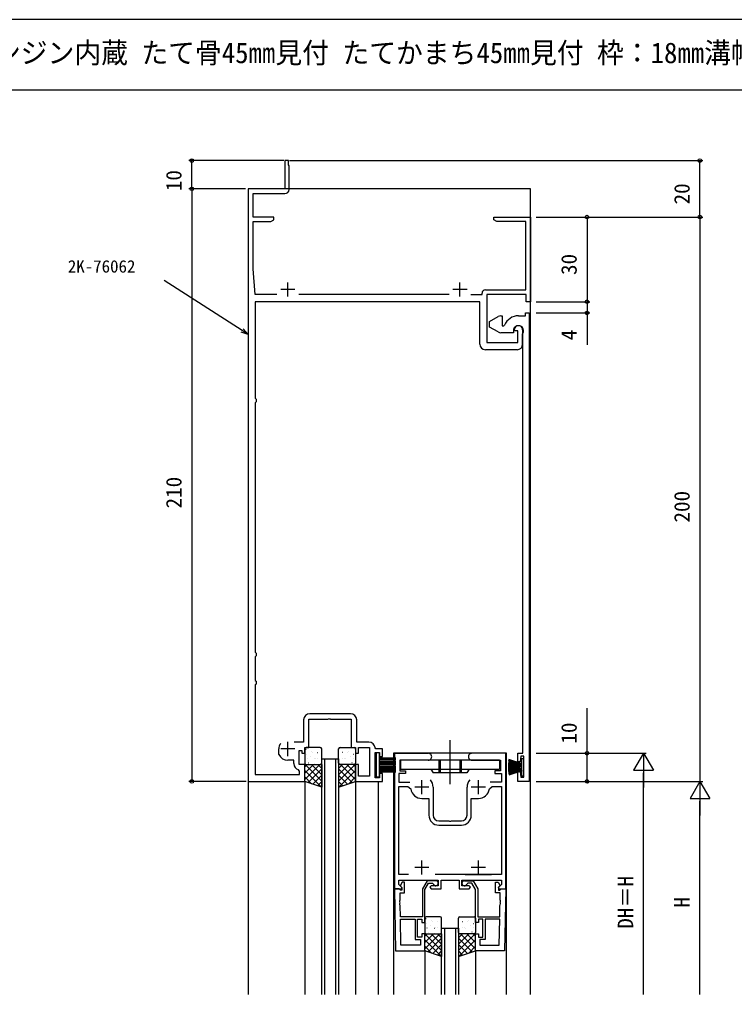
# Model space of a CAD drawing. Units: millimetres, scale not verified. Extents: x -437 to 438, y -681 to 679.
# Drawn here: x -142.7 to 110.6, y 298.3 to 643.8 of the extents above; entities that cross this region are included whole.
import ezdxf
from ezdxf.enums import TextEntityAlignment as Align

# ---------------------------------------------------------------- set-up
doc = ezdxf.new("R2010")
doc.units = ezdxf.units.MM
doc.header["$LTSCALE"] = 4
for name, color, linetype in [('0-1_USER1', 3, 'Continuous'), ('0-2_YKK_11', 7, 'Continuous'), ('0-3_YKK_12', 2, 'Continuous'), ('0-4_YKK_13', 4, 'Continuous'), ('0-6_YKK_D', 6, 'Continuous'), ('0-7_YKK_ZWAK', 7, 'Continuous')]:
    doc.layers.add(name, color=color, linetype=linetype)
doc.styles.add('ＭＳ ゴシック', font='')
doc.styles.get('ＭＳ ゴシック').set_extended_font_data('MS Gothic')

msp = doc.modelspace()

# ---------------------------------------------------------------- linework, layer by layer
at = {"layer": '0-2_YKK_11'}
for p, q in [((-47.185, 583.6), (-47.185, 592)), ((-59.185, 546.3), (-59.985, 555.444)), ((-47.685, 545.6), (-47.685, 550.6)), ((13.315, 545.6), (13.315, 550.6)), ((-51.574, 546.3), (-59.185, 546.3)), ((-45.185, 548.1), (-50.185, 548.1)), ((9.426, 546.3), (-43.797, 546.3)), ((15.815, 548.1), (10.815, 548.1)), ((35.515, 533.8), (35.515, 528.8)), ((33.515, 526.8), (22.315, 526.8)), ((-25.485, 397.8), (-39.885, 397.8)), ((-47.685, 382.8), (-47.685, 387.8)), ((-45.185, 385.3), (-50.185, 385.3)), ((-9.885, 383.795), (2.065, 383.795)), ((-0.185, 369.295), (-0.185, 374.295)), ((19.815, 369.295), (19.815, 374.295)), ((2.315, 371.795), (-2.685, 371.795)), ((3.815, 371.795), (3.815, 361.795)), ((15.815, 361.795), (15.815, 371.795)), ((22.315, 371.795), (17.315, 371.795)), ((5.815, 358.295), (13.815, 358.295)), ((-0.185, 340.795), (-0.185, 345.795)), ((19.815, 340.795), (19.815, 345.795)), ((2.315, 343.295), (-2.685, 343.295)), ((22.315, 343.295), (17.315, 343.295)), ((15.097, 340.795), (4.532, 340.795))]:
    msp.add_line(p, q, dxfattribs=at)
for points in [[(-47.185, 592), (-47.485, 592.3), (-47.485, 593.8), (-48.685, 593.8), (-48.685, 583.8), (-61.685, 583.8), (-61.685, 373.8), (-41.685, 373.8), (-41.685, 379.8), (-43.685, 379.8), (-43.685, 384.8), (-42.685, 384.8), (-42.685, 383.8), (-41.685, 383.8), (-41.685, 385.8), (-40.185, 385.8), (-40.185, 395.9), (-33.444, 395.9), (-33.26, 396.02), (-32.71, 396.02), (-32.527, 395.9), (-25.185, 395.9), (-25.185, 385.8), (-23.685, 385.8), (-23.685, 383.8), (-22.685, 383.8), (-22.685, 385.8), (-18.685, 385.8), (-18.685, 375.7), (-22.685, 375.7), (-22.685, 379.8), (-23.685, 379.8), (-23.685, 373.8), (-14.185, 373.8), (-14.185, 376.6), (-15.185, 376.6), (-15.185, 375.1), (-16.785, 375.1), (-16.785, 384.1), (-15.185, 384.1)], [(-52.685, 572.8), (-52.685, 573.8), (-59.985, 573.8), (-59.985, 582.1), (-48.685, 582.1)], [(22.315, 548), (36.615, 548), (36.615, 572.2), (26.354, 572.2), (25.315, 572.8), (25.315, 573.8), (38.315, 573.8), (38.315, 543.8), (36.815, 543.8), (36.815, 546.3), (22.815, 546.3), (22.815, 529.3), (33.815, 529.3), (33.815, 533.5), (32.815, 533.5), (32.515, 533.8)], [(-59.985, 555.444), (-59.985, 572.2), (-53.725, 572.2), (-52.685, 572.8)], [(17.203, 546.3), (21.115, 546.3), (21.115, 546.8)], [(20.315, 528.8), (20.315, 543.8), (-59.185, 543.8), (-59.185, 509.594), (-58.923, 509.296), (-58.923, 508.304), (-59.185, 508.006), (-59.185, 419.594), (-58.923, 419.296), (-58.923, 418.304), (-59.185, 418.006), (-59.185, 409.594), (-58.923, 409.296), (-58.923, 408.304), (-59.185, 408.006), (-59.185, 376.3), (-43.585, 376.3), (-43.585, 377.492), (-43.956, 377.975)], [(37.815, 539.8), (37.815, 373.8), (33.815, 373.8), (33.815, 377.3), (34.615, 377.3), (34.815, 375.3), (35.885, 375.3), (35.885, 382.8), (34.815, 382.8), (34.615, 380.8), (33.815, 380.8), (33.815, 383.8), (35.615, 383.8), (35.615, 528.546), (35.574, 528.696), (35.57, 528.705), (35.56, 528.722), (35.555, 528.73), (35.515, 528.88), (35.515, 532.418), (35.558, 532.573)], [(34.015, 538.8), (36.515, 538.8), (36.515, 539.8), (37.815, 539.8)], [(26.815, 533.068), (23.815, 534.8), (23.815, 536.8), (26.815, 538.532)], [(27.815, 538.8), (28.315, 538.8), (28.315, 535.3), (28.823, 535.3), (29.101, 535.487)], [(32.215, 533.5), (32.215, 532.8), (27.815, 532.8)], [(-42.085, 395.6), (-42.085, 387.7), (-45.461, 387.7)], [(-18.985, 387.7), (-23.285, 387.7), (-23.285, 395.6)], [(-50.857, 383.32), (-50.885, 383.447), (-50.885, 385.3)], [(-15.185, 384.1), (-15.185, 382.6), (-14.185, 382.6), (-14.185, 385.4), (-16.493, 385.4), (-16.792, 385.676)], [(-9.885, 383.795), (-9.885, 335.795), (-7.41, 335.795), (-7.249, 336.183), (-8.385, 337.319), (-8.385, 338.795), (5.615, 338.795), (5.615, 336.795), (3.115, 336.795), (2.615, 336.295), (3.115, 335.795), (6.615, 335.795), (6.615, 338.795), (13.015, 338.795), (13.015, 335.795), (16.515, 335.795), (17.015, 336.295), (16.515, 336.795), (14.015, 336.795), (14.015, 338.795), (28.015, 338.795), (28.015, 337.319), (26.878, 336.183), (27.039, 335.795), (29.515, 335.795), (29.515, 383.795), (17.565, 383.795)], [(-45.585, 380.1), (-45.585, 381.3), (-47.685, 381.3)], [(2.065, 381.295), (-7.985, 381.295), (-7.985, 377.595), (-5.985, 377.595), (-5.985, 376.595), (-8.385, 376.595), (-8.385, 373.495), (-4.394, 373.495)], [(17.565, 381.295), (27.615, 381.295), (27.615, 377.595), (25.615, 377.595), (25.615, 376.595), (28.015, 376.595), (28.015, 373.495), (24.023, 373.495)], [(-4.903, 340.795), (-8.385, 340.795), (-8.385, 371.995), (-5.121, 371.995), (-4.134, 371.155)], [(23.763, 371.155), (24.75, 371.995), (28.015, 371.995), (28.015, 340.795), (15.097, 340.795), (24.532, 340.795)], [(-0.185, 367.795), (2.315, 367.795), (2.315, 361.795)], [(17.315, 361.795), (17.315, 367.795), (19.815, 367.795)], [(5.815, 359.795), (9.356, 359.795), (9.54, 359.675), (10.09, 359.675), (10.273, 359.795), (13.815, 359.795)], [(4.715, 338.595), (1.653, 338.595), (0.015, 335.758), (0.015, 325.795), (-7.78, 325.795), (-7.851, 329.837), (-7.974, 330.018), (-7.984, 330.568), (-7.867, 330.753), (-7.868, 330.837), (-7.992, 331.018), (-8.001, 331.568), (-7.884, 331.753), (-7.929, 334.295), (-6.285, 334.295), (-6.285, 338.095), (-7.185, 338.095), (-7.785, 337.056), (-7.785, 336.745), (-7.285, 336.245), (-7.285, 335.295), (-7.755, 335.295), (-7.955, 335.495), (-8.255, 335.795), (-9.885, 335.795)], [(14.915, 338.595), (17.977, 338.595), (19.615, 335.758), (19.615, 325.795), (27.41, 325.795), (27.48, 329.837), (27.604, 330.018), (27.613, 330.568), (27.496, 330.753), (27.498, 330.837), (27.621, 331.018), (27.631, 331.568), (27.514, 331.753), (27.558, 334.295), (25.915, 334.295), (25.915, 338.095), (26.815, 338.095), (27.415, 337.056), (27.415, 336.745), (26.915, 336.245), (26.915, 335.295), (27.385, 335.295), (27.585, 335.495), (27.885, 335.795), (29.515, 335.795)], [(-9.885, 335.795), (-9.501, 313.795), (0.815, 313.795), (0.815, 319.795), (-0.185, 319.795), (-0.185, 318.595), (-1.785, 318.595), (-1.785, 324.995), (-0.185, 324.995), (-0.185, 323.795), (0.815, 323.795), (0.815, 335.543), (2.115, 337.795), (3.531, 337.795), (3.827, 337.545)], [(29.515, 335.795), (29.131, 313.795), (18.815, 313.795), (18.815, 319.795), (19.815, 319.795), (19.815, 318.595), (21.415, 318.595), (21.415, 324.995), (19.815, 324.995), (19.815, 323.795), (18.815, 323.795), (18.815, 335.543), (17.515, 337.795), (16.098, 337.795), (15.802, 337.545)]]:
    msp.add_lwpolyline(points, dxfattribs=at)
for points in [[(-7.605, 315.725), (-7.767, 324.995), (-2.585, 324.995), (-2.585, 317.795), (-0.685, 317.795), (-0.685, 315.725)], [(27.234, 315.725), (27.396, 324.995), (22.215, 324.995), (22.215, 317.795), (20.315, 317.795), (20.315, 315.725)]]:
    msp.add_lwpolyline(points, close=True, dxfattribs=at)
for centre, radius, start, end in [((-48.685, 583.6), 1.5, 270.00001, 359.99999), ((22.315, 546.8), 1.2, 90.00001, 179.99999), ((27.815, 536.8), 2, 89.99998, 120), ((34.015, 533.5), 5.3, 89.99999, 157.9757), ((27.815, 534.8), 2, 240, 270.00002), ((34.015, 533.5), 1.8, 328.99728, 179.99999), ((34.015, 533.8), 1.5, 359.99999, 180.00001), ((22.315, 528.8), 2, 180.00001, 269.99999), ((33.515, 528.8), 2, 270.00001, 359.99999), ((-39.885, 395.6), 2.2, 90.00001, 179.99999), ((-25.485, 395.6), 2.2, 0.00001, 89.99999), ((-47.685, 385.3), 3.2, 141.63348, 179.99999), ((-18.985, 385.5), 2.2, 4.58856, 90.00001), ((2.065, 382.545), 1.25, 269.99999, 90.00001), ((17.565, 382.545), 1.25, 89.99999, 270.00001), ((-47.685, 384.8), 3.5, 205.00785, 270), ((-43.385, 380.1), 2.2, 180.00001, 254.97389), ((-0.185, 371.795), 4, 359.99998, 40.4398), ((19.815, 371.795), 4, 139.5602, 180.00002), ((-0.185, 371.795), 4, 189.20689, 270.00001), ((19.815, 371.795), 4, 269.99999, 350.79311), ((5.815, 361.795), 3.5, 180.00001, 269.99999), ((5.815, 361.795), 2, 180.00001, 269.99999), ((13.815, 361.795), 2, 270.00001, 359.99999), ((13.815, 361.795), 3.5, 270.00001, 359.99999), ((4.715, 337.695), 0.9, 189.59406, 90), ((14.915, 337.695), 0.9, 90, 350.40594)]:
    msp.add_arc(centre, radius, start, end, dxfattribs=at)
at = {"layer": '0-3_YKK_12'}
for p, q in [((38.315, 583.8), (-61.685, 583.8)), ((-61.685, 583.8), (-61.685, 298.298)), ((38.315, 298.298), (38.315, 583.8)), ((-10.185, 383.795), (-10.185, 298.298)), ((29.815, 383.795), (-10.185, 383.795)), ((29.815, 298.298), (29.815, 383.795)), ((-34.685, 381.801), (-34.685, 298.298)), ((-30.685, 298.298), (-30.685, 381.801)), ((-41.685, 373.8), (-41.685, 298.298)), ((-23.685, 373.8), (-23.685, 298.298)), ((-15.685, 373.8), (-15.685, 298.298)), ((6.815, 321.797), (12.815, 321.797)), ((6.815, 298.298), (6.815, 321.797)), ((7.815, 321.797), (7.815, 298.298)), ((11.815, 298.298), (11.815, 321.797)), ((12.815, 321.797), (12.815, 298.298)), ((0.815, 313.995), (0.815, 298.298)), ((18.815, 313.995), (18.815, 298.298))]:
    msp.add_line(p, q, dxfattribs=at)
msp.add_lwpolyline([(-35.685, 298.298), (-35.685, 381.801), (-29.685, 381.801), (-29.685, 298.298)], dxfattribs=at)
at = {"layer": '0-4_YKK_13'}
for p, q in [((9.763, 388.409), (9.763, 372.828)), ((-41.685, 385.3), (-41.685, 380.3)), ((-41.241, 385.236), (-41.197, 385.26)), ((-36.185, 385.8), (-41.185, 385.8)), ((-39.216, 384.502), (-39.172, 384.526)), ((-38.903, 384.082), (-38.896, 384.09)), ((-37.14, 384.07), (-37.096, 384.094)), ((-35.685, 380.3), (-35.685, 385.3)), ((-29.685, 380.3), (-29.685, 385.3)), ((-29.185, 385.8), (-24.185, 385.8)), ((-28.231, 384.07), (-28.275, 384.094)), ((-26.468, 384.082), (-26.475, 384.09)), ((-26.154, 384.502), (-26.198, 384.526)), ((-24.129, 385.236), (-24.173, 385.26)), ((-23.685, 385.3), (-23.685, 380.3)), ((-41.049, 383.292), (-41.002, 383.38)), ((-40.877, 381.877), (-40.871, 381.885)), ((-40.451, 380.421), (-40.407, 380.445)), ((-39.808, 382.612), (-39.764, 382.636)), ((-38.16, 381.767), (-38.113, 381.855)), ((-37.783, 381.878), (-37.739, 381.902)), ((-37.117, 382.062), (-37.11, 382.07)), ((-35.706, 381.446), (-35.685, 381.457)), ((-29.664, 381.446), (-29.685, 381.457)), ((-28.254, 382.062), (-28.261, 382.07)), ((-27.588, 381.878), (-27.632, 381.902)), ((-27.211, 381.767), (-27.258, 381.855)), ((-25.563, 382.612), (-25.607, 382.636)), ((-24.92, 380.421), (-24.964, 380.445)), ((-24.493, 381.877), (-24.5, 381.885)), ((-24.321, 383.292), (-24.368, 383.38)), ((-15.186, 382.147), (-9.386, 382.147)), ((-15.186, 381.647), (-9.386, 381.647)), ((-15.186, 381.147), (-9.386, 381.147)), ((-15.186, 380.647), (-9.386, 380.647)), ((-15.186, 380.147), (-9.386, 380.147)), ((27.263, 381.295), (-7.737, 381.295)), ((-7.737, 381.295), (-7.737, 378.095)), ((5.763, 381.295), (5.763, 376.795)), ((6.263, 381.295), (6.263, 376.795)), ((13.263, 381.295), (13.263, 376.795)), ((13.763, 381.295), (13.763, 376.795)), ((27.263, 381.295), (27.263, 378.095)), ((35.384, 379.646), (30.411, 380.169)), ((35.384, 379.746), (30.445, 380.529)), ((35.384, 379.846), (30.493, 380.886)), ((35.384, 379.946), (30.554, 381.241)), ((35.384, 380.046), (30.628, 381.592)), ((-41.685, 378.956), (-40.841, 379.8)), ((-41.685, 376.711), (-38.596, 379.8)), ((-41.685, 374.466), (-36.351, 379.8)), ((-35.906, 371.873), (-41.685, 377.653)), ((-35.685, 373.898), (-41.587, 379.8)), ((-41.185, 379.8), (-36.185, 379.8)), ((-40.501, 373.405), (-35.685, 378.221)), ((-35.685, 376.143), (-39.342, 379.8)), ((-39.058, 379.895), (-39.052, 379.902)), ((-38.374, 379.988), (-38.33, 380.012)), ((-35.685, 378.388), (-37.097, 379.8)), ((-29.685, 378.388), (-28.274, 379.8)), ((-29.685, 376.143), (-26.029, 379.8)), ((-29.685, 373.898), (-23.783, 379.8)), ((-24.87, 373.405), (-29.685, 378.221)), ((-29.465, 371.873), (-23.685, 377.653)), ((-24.185, 379.8), (-29.185, 379.8)), ((-23.685, 374.466), (-29.02, 379.8)), ((-26.996, 379.988), (-27.04, 380.012)), ((-23.685, 376.711), (-26.775, 379.8)), ((-26.312, 379.895), (-26.319, 379.902)), ((-23.685, 378.956), (-24.53, 379.8)), ((-15.186, 379.647), (-9.386, 379.647)), ((-15.186, 379.147), (-9.386, 379.147)), ((-15.186, 378.647), (-9.386, 378.647)), ((-15.186, 378.147), (-9.386, 378.147)), ((-15.186, 377.647), (-9.386, 377.647)), ((-15.186, 377.147), (-9.386, 377.147)), ((-7.737, 378.095), (27.263, 378.095)), ((3.012, 378.095), (3.763, 376.795)), ((15.763, 376.795), (3.763, 376.795)), ((16.514, 378.095), (15.763, 376.795)), ((30.384, 379.446), (35.384, 379.446)), ((30.384, 378.146), (35.384, 378.146)), ((35.384, 379.546), (30.391, 379.808)), ((35.384, 379.346), (30.391, 379.085)), ((35.384, 378.246), (30.391, 378.508)), ((35.384, 378.046), (30.391, 377.785)), ((35.384, 379.246), (30.411, 378.724)), ((35.384, 378.346), (30.411, 378.869)), ((35.384, 377.946), (30.411, 377.424)), ((35.384, 378.446), (30.445, 379.229)), ((35.384, 379.146), (30.445, 378.364)), ((35.384, 377.846), (30.445, 377.064)), ((35.384, 377.746), (30.493, 376.707)), ((35.384, 377.646), (30.554, 376.352)), ((35.384, 377.546), (30.628, 376.001)), ((35.084, 379.099), (35.084, 378.494)), ((35.084, 377.449), (35.084, 375.796)), ((-39.273, 372.996), (-41.685, 375.408)), ((-38.817, 372.844), (-35.685, 375.976)), ((-37.133, 372.283), (-35.685, 373.73)), ((-26.554, 372.844), (-29.685, 375.976)), ((-28.237, 372.283), (-29.685, 373.73)), ((-26.097, 372.996), (-23.685, 375.408)), ((0.815, 325.295), (0.815, 320.295)), ((1.259, 325.231), (1.303, 325.255)), ((6.315, 325.795), (1.315, 325.795)), ((6.815, 320.295), (6.815, 325.295)), ((12.815, 320.295), (12.815, 325.295)), ((13.315, 325.795), (18.315, 325.795)), ((18.371, 325.231), (18.327, 325.255)), ((18.815, 325.295), (18.815, 320.295)), ((1.451, 323.287), (1.498, 323.375)), ((1.623, 321.873), (1.629, 321.88)), ((2.692, 322.607), (2.736, 322.631)), ((3.284, 324.497), (3.328, 324.521)), ((3.597, 324.077), (3.604, 324.085)), ((4.34, 321.762), (4.387, 321.851)), ((4.717, 321.873), (4.761, 321.897)), ((5.36, 324.065), (5.404, 324.089)), ((5.383, 322.058), (5.39, 322.065)), ((6.794, 321.441), (6.815, 321.452)), ((12.836, 321.441), (12.815, 321.452)), ((14.269, 324.065), (14.225, 324.089)), ((14.246, 322.058), (14.239, 322.065)), ((14.912, 321.873), (14.868, 321.897)), ((15.289, 321.762), (15.242, 321.851)), ((16.032, 324.077), (16.025, 324.085)), ((16.346, 324.497), (16.302, 324.521)), ((16.937, 322.607), (16.893, 322.631)), ((18.007, 321.873), (18, 321.88)), ((18.179, 323.287), (18.132, 323.375)), ((0.815, 318.951), (1.659, 319.795)), ((0.815, 316.706), (3.904, 319.795)), ((0.815, 314.461), (6.149, 319.795)), ((6.815, 313.893), (0.913, 319.795)), ((1.315, 319.795), (6.315, 319.795)), ((1.999, 313.4), (6.815, 318.216)), ((2.049, 320.416), (2.093, 320.44)), ((6.815, 316.138), (3.158, 319.795)), ((3.442, 319.89), (3.448, 319.897)), ((4.126, 319.983), (4.17, 320.007)), ((6.815, 318.383), (5.403, 319.795)), ((12.815, 318.383), (14.226, 319.795)), ((12.815, 316.138), (16.471, 319.795)), ((12.815, 313.893), (18.717, 319.795)), ((17.63, 313.4), (12.815, 318.216)), ((18.315, 319.795), (13.315, 319.795)), ((18.815, 314.461), (13.48, 319.795)), ((15.504, 319.983), (15.46, 320.007)), ((18.815, 316.706), (15.725, 319.795)), ((16.188, 319.89), (16.181, 319.897)), ((17.58, 320.416), (17.536, 320.44)), ((18.815, 318.951), (17.97, 319.795)), ((6.594, 311.869), (0.815, 317.648)), ((3.227, 312.991), (0.815, 315.403)), ((3.683, 312.839), (6.815, 315.971)), ((15.946, 312.839), (12.815, 315.971)), ((13.035, 311.869), (18.815, 317.648)), ((16.403, 312.991), (18.815, 315.403)), ((5.367, 312.278), (6.815, 313.726)), ((14.263, 312.278), (12.815, 313.726))]:
    msp.add_line(p, q, dxfattribs=at)
for points in [[(-16.386, 383.897), (-16.386, 375.397), (-15.186, 375.397), (-15.186, 383.897)], [(-35.685, 371.8), (-41.685, 373.8), (-41.685, 379.8), (-35.685, 379.8)], [(-29.685, 371.8), (-23.685, 373.8), (-23.685, 379.8), (-29.685, 379.8)], [(6.815, 311.795), (0.815, 313.795), (0.815, 319.795), (6.815, 319.795)], [(12.815, 311.795), (18.815, 313.795), (18.815, 319.795), (12.815, 319.795)]]:
    msp.add_lwpolyline(points, close=True, dxfattribs=at)
for points in [[(35.884, 381.796), (35.084, 381.796), (35.084, 380.144)], [(35.084, 375.796), (35.884, 375.796), (35.884, 381.796)]]:
    msp.add_lwpolyline(points, dxfattribs=at)
for centre, start, end in [((-41.185, 385.3), 90, 180), ((-36.185, 385.3), 0, 90), ((-29.185, 385.3), 90, 180), ((-24.185, 385.3), 0, 90), ((-41.185, 380.3), 180, 270), ((-36.185, 380.3), 270, 0), ((-29.185, 380.3), 180, 270), ((-24.185, 380.3), 270, 0), ((1.315, 325.295), 90, 180), ((6.315, 325.295), 0, 90), ((13.315, 325.295), 90, 180), ((18.315, 325.295), 0, 90), ((1.315, 320.295), 180, 270), ((6.315, 320.295), 270, 0), ((13.315, 320.295), 180, 270), ((18.315, 320.295), 270, 0)]:
    msp.add_arc(centre, 0.5, start, end, dxfattribs=at)
at = {"layer": '0-6_YKK_D'}
for p, q in [((-49.085, 593.8), (-82.685, 593.8)), ((-81.685, 583.8), (-81.685, 593.8)), ((-47.085, 593.8), (99.315, 593.8)), ((98.315, 573.8), (98.315, 593.8)), ((-62.685, 583.8), (-82.685, 583.8)), ((-62.685, 583.8), (-82.685, 583.8)), ((-81.685, 583.8), (-81.685, 373.8)), ((40.316, 573.8), (99.315, 573.8)), ((40.316, 573.8), (59.315, 573.8)), ((40.316, 573.8), (99.315, 573.8)), ((58.315, 573.8), (58.315, 543.804)), ((98.315, 573.8), (98.315, 373.8)), ((40.316, 543.804), (59.315, 543.804)), ((40.316, 543.804), (59.315, 543.804)), ((40.316, 539.8), (59.315, 539.8)), ((40.316, 383.8), (59.315, 383.8)), ((40.316, 383.8), (79.315, 383.8)), ((78.315, 383.8), (74.815, 377.738)), ((78.315, 383.8), (81.815, 377.738)), ((78.315, 383.8), (78.315, 371.676)), ((74.815, 377.738), (81.815, 377.738)), ((78.315, 298.298), (78.315, 376.8)), ((-62.385, 373.8), (-82.685, 373.8)), ((40.316, 373.8), (59.315, 373.8)), ((40.316, 373.8), (99.315, 373.8)), ((40.316, 373.8), (99.315, 373.8)), ((98.315, 373.8), (94.815, 367.738)), ((98.315, 373.8), (101.815, 367.738)), ((98.315, 373.8), (98.315, 361.676)), ((94.815, 367.738), (101.815, 367.738)), ((98.315, 298.298), (98.315, 366.8))]:
    msp.add_line(p, q, dxfattribs=at)
for points in [[(-61.685, 532.217), (-63.832, 533.594), (-91.436, 551.298)], [(58.315, 543.804), (58.315, 539.8), (58.315, 528.52)], [(-63.463, 534.169), (-61.685, 532.217), (-64.201, 533.019)], [(58.315, 373.8), (58.315, 383.8), (58.315, 399.725)]]:
    msp.add_lwpolyline(points, dxfattribs=at)
for centre in [(-81.685, 593.8), (98.315, 593.8), (-81.685, 583.8), (-81.685, 583.8), (58.315, 573.8), (98.315, 573.8), (98.315, 573.8), (58.315, 543.804), (58.315, 543.804), (58.315, 539.8), (58.315, 383.8), (-81.685, 373.8), (58.315, 373.8)]:
    msp.add_circle(centre, 0.637, dxfattribs=at)
at = {"layer": '0-7_YKK_ZWAK'}
for p, q in [((438.3, 643.8), (-436.7, 643.8)), ((438.3, 618.8), (-436.7, 618.8))]:
    msp.add_line(p, q, dxfattribs=at)

# ---------------------------------------------------------------- texts
at = {"layer": '0-1_USER1', "style": 'ＭＳ ゴシック', "width": 0.95}
msp.add_text(' エンジン内蔵 たて骨45㎜見付 たてかまち45㎜見付 枠：18㎜溝幅 障子：18㎜溝幅', height=7.331, dxfattribs=at).set_placement((-166.034, 626.13), align=Align.BOTTOM_LEFT)
at = {"layer": '0-6_YKK_D', "style": 'ＭＳ ゴシック'}
for s, p in [('10', (-83.685, 582.962)), ('20', (96.315, 578.26)), ('30', (56.315, 553.262)), ('4', (56.315, 530.136)), ('210', (-83.685, 470.533)), ('200', (96.315, 465.533)), ('10', (56.315, 387.2)), ('DH＝H', (76.315, 321.59)), ('H', (96.315, 329.054))]:
    msp.add_text(s, height=5.499, rotation=90, dxfattribs=at).set_placement(p, align=Align.BOTTOM_LEFT)
msp.add_text('2K-76062', height=4.399, dxfattribs=at).set_placement((-125.601, 552.798), align=Align.BOTTOM_LEFT)

doc.saveas('drawing.dxf')
